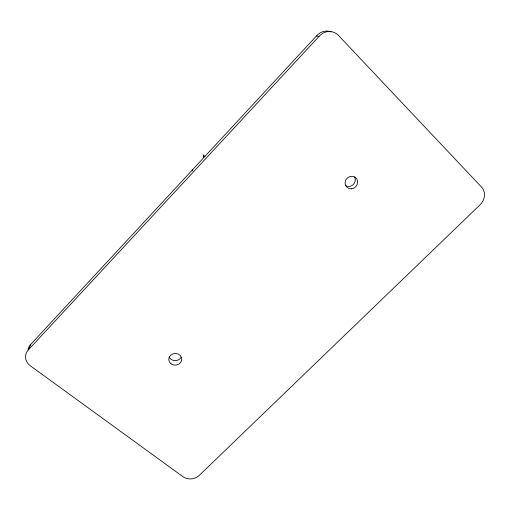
<?xml version="1.0" encoding="UTF-8"?>
<svg xmlns="http://www.w3.org/2000/svg" width="510" height="510" viewBox="0 0 510 510"><rect width="100%" height="100%" fill="white"/><g stroke="black" fill="none" stroke-linecap="round" stroke-linejoin="round"><path stroke-width="0.76" d="M316.506 35.929L319.03 36.439A14.318 13.33 -72.5 0 1 338.933 35.91L481.491 187.042A13.254 11.641 -45.6 0 1 479.916 204.931L199.372 475.301A11.615 9.805 -6.6 0 1 182.765 476.563L30.67 366.053A12.826 11.169 10.3 0 1 28.413 349.822L30.759 344.39L316.506 35.929A14.063 13.107 -72.9 0 1 331.13 31.9M28.413 349.822L319.03 36.439M203.707 157.577L203.229 154.995L204.969 156.576M203.229 154.995L203.764 156.468M192.194 169.69L192.308 170.85M28.024 349.688A12.616 11.022 10.5 0 1 30.759 344.39M354.526 176.919A6.432 6.005 -44.6 0 1 353.341 184.448A6.432 6.005 -44.6 0 1 345.818 185.761M181.165 357.172A6.464 5.801 -3.3 0 1 175.077 360.634A6.464 5.801 -3.3 0 1 169.244 356.962M351.173 188.834A6.515 6.082 -44.2 0 0 356.904 179.176A6.515 6.082 -44.2 0 0 345.984 179.616A6.515 6.082 -44.2 0 0 351.173 188.834M171.105 363.879A6.547 5.859 -3.4 0 0 181.726 360.2A6.547 5.859 -3.4 0 0 172.979 353.844A6.547 5.859 -3.4 0 0 171.105 363.879"/></g></svg>
